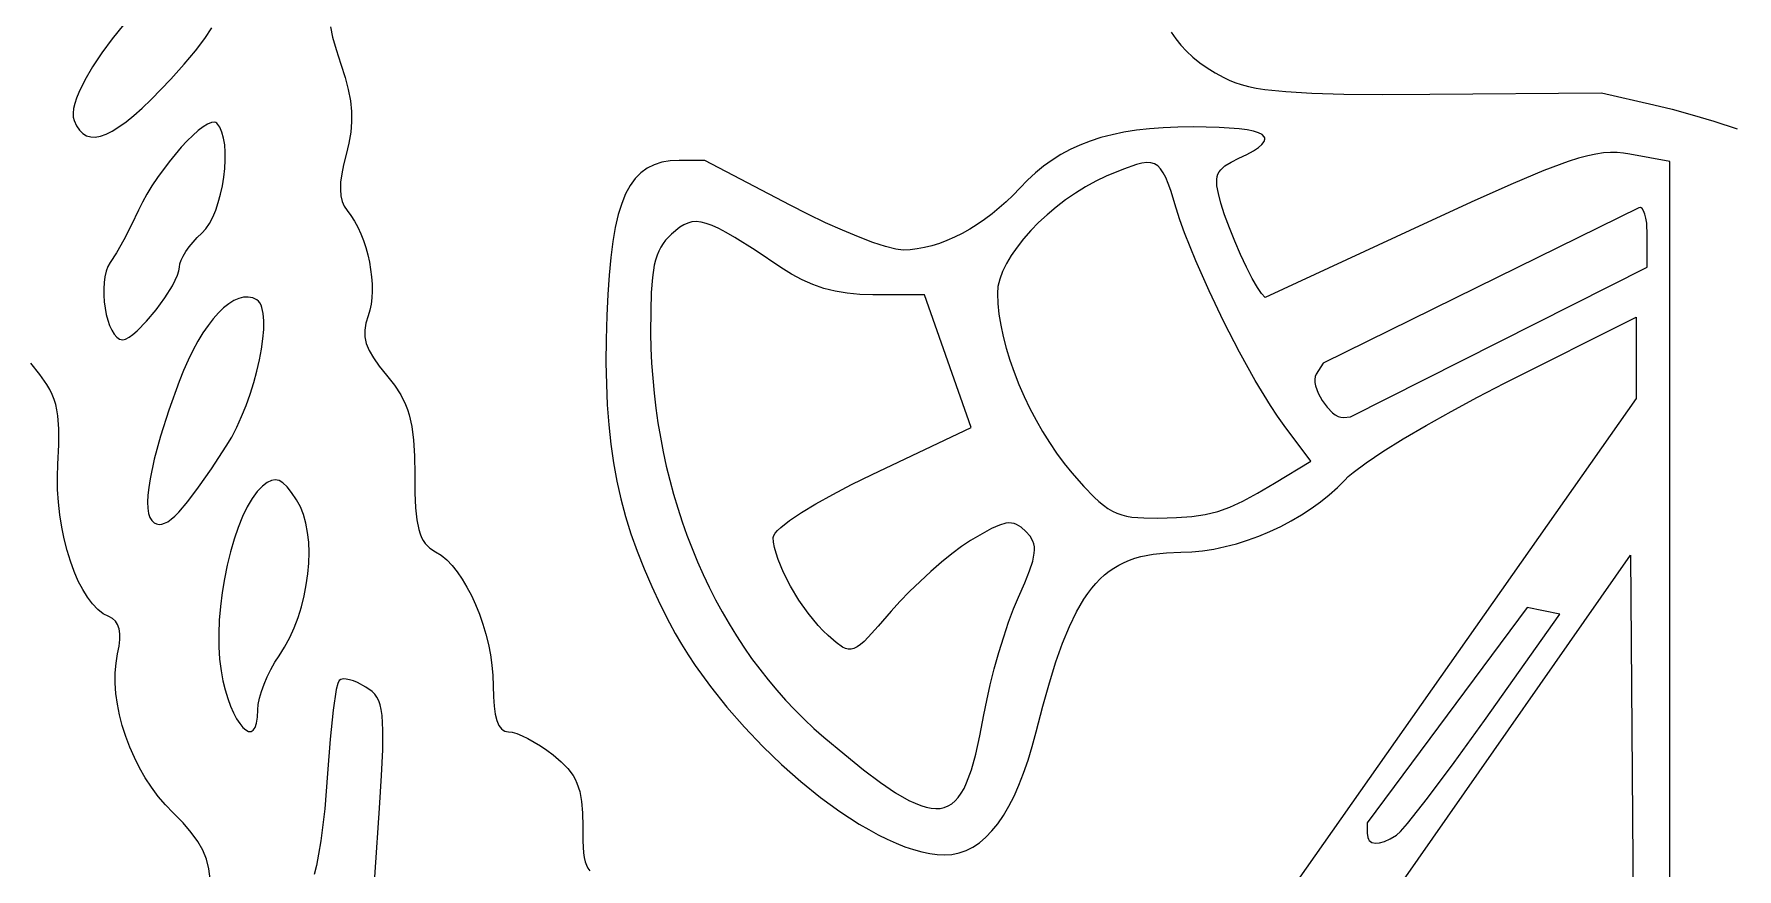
# Model space of a CAD drawing. Header units: millimetres. Extents: x 0.12 to 5.91, y 0.11 to 5.91.
# Drawn here: x 1.325 to 2.798, y 2.273 to 2.995 of the extents above; entities that cross this region are included whole.
import ezdxf

# ---------------------------------------------------------------- set-up
doc = ezdxf.new("R2010")
doc.units = ezdxf.units.MM
doc.header["$MEASUREMENT"] = 0

msp = doc.modelspace()

# ---------------------------------------------------------------- linework, layer by layer
at = {"flags": 128}
for points in [[(1.402269, 3.003319), (1.392591, 2.991246), (1.383632, 2.979038), (1.375654, 2.967009), (1.368919, 2.955473), (1.36369, 2.944743), (1.361721, 2.939779), (1.360228, 2.935134), (1.359241, 2.930847), (1.358795, 2.926957), (1.358922, 2.923504), (1.359654, 2.920527), (1.361778, 2.915892), (1.364258, 2.912147), (1.367107, 2.909298), (1.370337, 2.907351), (1.373961, 2.90631), (1.377989, 2.906181), (1.382436, 2.906968), (1.387311, 2.908677), (1.392628, 2.911314), (1.398399, 2.914883), (1.404636, 2.919389), (1.411351, 2.924837), (1.418556, 2.931234), (1.426264, 2.938583), (1.443233, 2.956162), (1.454936, 2.96918), (1.464709, 2.980859), (1.472635, 2.991335), (1.478797, 3.000749)], [(1.581468, 3.001541), (1.583245, 2.992634), (1.586234, 2.982041), (1.590434, 2.969204), (1.594075, 2.957715), (1.596808, 2.947233), (1.598648, 2.937501), (1.59961, 2.928264), (1.599709, 2.919266), (1.598959, 2.910251), (1.597375, 2.900963), (1.594973, 2.891148), (1.592701, 2.882196), (1.591108, 2.874202), (1.590194, 2.867098), (1.589961, 2.860816), (1.59041, 2.855287), (1.591543, 2.850443), (1.59336, 2.846215), (1.595863, 2.842534), (1.599133, 2.838199), (1.602181, 2.833376), (1.604993, 2.82813), (1.607557, 2.822528), (1.609858, 2.816637), (1.611883, 2.810521), (1.61362, 2.804246), (1.615056, 2.797879), (1.616176, 2.791486), (1.616968, 2.785132), (1.617419, 2.778883), (1.617515, 2.772805), (1.617243, 2.766965), (1.616591, 2.761428), (1.615544, 2.75626), (1.61409, 2.751527), (1.612103, 2.745133), (1.611119, 2.739149), (1.611206, 2.733364), (1.612428, 2.727565), (1.614851, 2.721539), (1.618539, 2.715075), (1.62356, 2.707959), (1.629977, 2.699979), (1.636733, 2.691416), (1.642165, 2.683153), (1.646403, 2.674729), (1.648116, 2.670312), (1.649579, 2.665682), (1.651822, 2.655552), (1.653262, 2.643876), (1.654031, 2.630193), (1.654258, 2.614042), (1.65444, 2.598333), (1.655044, 2.585368), (1.656156, 2.574825), (1.657863, 2.566386), (1.658967, 2.562855), (1.660253, 2.55973), (1.661731, 2.556971), (1.663412, 2.554537), (1.665306, 2.55239), (1.667426, 2.550488), (1.672383, 2.547262), (1.677199, 2.544191), (1.681937, 2.540212), (1.686566, 2.5354), (1.691053, 2.52983), (1.695365, 2.523577), (1.699472, 2.516717), (1.70334, 2.509324), (1.706938, 2.501474), (1.710233, 2.493242), (1.713193, 2.484702), (1.715786, 2.47593), (1.717979, 2.467001), (1.719741, 2.45799), (1.72104, 2.448972), (1.721842, 2.440022), (1.722117, 2.431215), (1.722315, 2.421724), (1.722915, 2.413569), (1.723923, 2.406728), (1.725348, 2.401181), (1.727195, 2.396904), (1.729474, 2.393876), (1.730776, 2.392824), (1.73219, 2.392076), (1.733714, 2.391629), (1.735351, 2.391481), (1.738531, 2.39107), (1.742505, 2.389895), (1.747114, 2.388037), (1.7522, 2.385579), (1.763165, 2.37919), (1.768726, 2.375425), (1.774127, 2.371389), (1.781117, 2.365473), (1.786776, 2.359635), (1.791228, 2.353577), (1.793039, 2.350372), (1.794595, 2.347002), (1.796999, 2.339613), (1.798565, 2.331113), (1.799414, 2.321204), (1.79967, 2.309589), (1.799814, 2.296656), (1.800428, 2.286593), (1.800996, 2.2825), (1.801782, 2.278962), (1.802821, 2.275922), (1.804147, 2.273326), (1.805793, 2.27112)], [(2.308726, 2.997004), (2.312679, 2.991189), (2.317118, 2.985642), (2.322047, 2.980354), (2.327471, 2.975319), (2.333394, 2.97053), (2.339821, 2.96598), (2.346755, 2.961661), (2.354203, 2.957567), (2.358833, 2.955364), (2.363851, 2.953374), (2.369359, 2.951589), (2.375462, 2.95), (2.382261, 2.948599), (2.389859, 2.947378), (2.407868, 2.945442), (2.430311, 2.944125), (2.458012, 2.943361), (2.491796, 2.943084), (2.532485, 2.943227), (2.680893, 2.944337), (2.726313, 2.934158), (2.742135, 2.930308), (2.759462, 2.925519), (2.778226, 2.919819), (2.798363, 2.913235)], [(1.450682, 2.79359), (1.451078, 2.796305), (1.452212, 2.79953), (1.454005, 2.803145), (1.456378, 2.80703), (1.45925, 2.811065), (1.462543, 2.815129), (1.466176, 2.819104), (1.470071, 2.822868), (1.473489, 2.826593), (1.47665, 2.831267), (1.479536, 2.836751), (1.482125, 2.842903), (1.4844, 2.849585), (1.486341, 2.856657), (1.487929, 2.863978), (1.489144, 2.871409), (1.489968, 2.87881), (1.490381, 2.886042), (1.490364, 2.892964), (1.489897, 2.899436), (1.488962, 2.90532), (1.487539, 2.910474), (1.48561, 2.914759), (1.483154, 2.918035), (1.48225, 2.918679), (1.481157, 2.919006), (1.478448, 2.918761), (1.475115, 2.917399), (1.471247, 2.915019), (1.466932, 2.911719), (1.462259, 2.907597), (1.457316, 2.902751), (1.452192, 2.89728), (1.441757, 2.884855), (1.431662, 2.871109), (1.426964, 2.863986), (1.422616, 2.856828), (1.418708, 2.849732), (1.415328, 2.842798), (1.409257, 2.830075), (1.402636, 2.817333), (1.396266, 2.806051), (1.390946, 2.797709), (1.388952, 2.794204), (1.387405, 2.790035), (1.386286, 2.785327), (1.385575, 2.780201), (1.385252, 2.77478), (1.385298, 2.769187), (1.385693, 2.763544), (1.386417, 2.757975), (1.38745, 2.752601), (1.388773, 2.747546), (1.390366, 2.742933), (1.392209, 2.738883), (1.394283, 2.735519), (1.396569, 2.732965), (1.399045, 2.731342), (1.401693, 2.730774), (1.404163, 2.731315), (1.407144, 2.73286), (1.410541, 2.735291), (1.414264, 2.738488), (1.422314, 2.74671), (1.430557, 2.756579), (1.438254, 2.767149), (1.444666, 2.777472), (1.44716, 2.782245), (1.449055, 2.786601), (1.45026, 2.790423), (1.450682, 2.79359)], [(2.739997, 1.868963), (2.739997, 2.885001), (2.705613, 2.891451), (2.700129, 2.892311), (2.694589, 2.892791), (2.68885, 2.892844), (2.682768, 2.892421), (2.676199, 2.891474), (2.668999, 2.889954), (2.661024, 2.887813), (2.65213, 2.885003), (2.631009, 2.877181), (2.604484, 2.8661), (2.571404, 2.851373), (2.530617, 2.832613), (2.390005, 2.767324), (2.386973, 2.770861), (2.383268, 2.776093), (2.378817, 2.783825), (2.373893, 2.793452), (2.368768, 2.804372), (2.363716, 2.815981), (2.359008, 2.827676), (2.354916, 2.838854), (2.351715, 2.848911), (2.349534, 2.857211), (2.348314, 2.863986), (2.348166, 2.869508), (2.348528, 2.871885), (2.349198, 2.874051), (2.350191, 2.87604), (2.35152, 2.877887), (2.355242, 2.88129), (2.360472, 2.884534), (2.36732, 2.887892), (2.374165, 2.891185), (2.379769, 2.894263), (2.384133, 2.897126), (2.387255, 2.899774), (2.389135, 2.902208), (2.389773, 2.904428), (2.389626, 2.905458), (2.389168, 2.906435), (2.387319, 2.908229), (2.384226, 2.90981), (2.379889, 2.911179), (2.374305, 2.912337), (2.367476, 2.913283), (2.350077, 2.914543), (2.327687, 2.914962), (2.314458, 2.914782), (2.301891, 2.914237), (2.289952, 2.913315), (2.278612, 2.912005), (2.267838, 2.910296), (2.257599, 2.908176), (2.247865, 2.905635), (2.238602, 2.902661), (2.229781, 2.899244), (2.221369, 2.895372), (2.213335, 2.891035), (2.205648, 2.88622), (2.198276, 2.880918), (2.191189, 2.875117), (2.184353, 2.868805), (2.17774, 2.861972), (2.171977, 2.855946), (2.166033, 2.850218), (2.15993, 2.8448), (2.153692, 2.839706), (2.147342, 2.834947), (2.140906, 2.830535), (2.134404, 2.826485), (2.127863, 2.822808), (2.121304, 2.819516), (2.114752, 2.816623), (2.108229, 2.81414), (2.101761, 2.812081), (2.095369, 2.810457), (2.089079, 2.809282), (2.082912, 2.808568), (2.076894, 2.808327), (2.070518, 2.809118), (2.061666, 2.811386), (2.050737, 2.814972), (2.038135, 2.819717), (2.024259, 2.825462), (2.009513, 2.832047), (1.994296, 2.839314), (1.979011, 2.847103), (1.905384, 2.885879), (1.883112, 2.885879), (1.875216, 2.885494), (1.867973, 2.884299), (1.861354, 2.882241), (1.855335, 2.879263), (1.84989, 2.875311), (1.844993, 2.870328), (1.840618, 2.86426), (1.836739, 2.857051), (1.83333, 2.848646), (1.830366, 2.838989), (1.82782, 2.828025), (1.825667, 2.815698), (1.823881, 2.801953), (1.822436, 2.786735), (1.821306, 2.769988), (1.820466, 2.751657), (1.819891, 2.730885), (1.819751, 2.711132), (1.820064, 2.692299), (1.820852, 2.674285), (1.822135, 2.656991), (1.823932, 2.640317), (1.826266, 2.624164), (1.829155, 2.608431), (1.83262, 2.59302), (1.836682, 2.57783), (1.84136, 2.562762), (1.846676, 2.547716), (1.852649, 2.532592), (1.8593, 2.517291), (1.86665, 2.501713), (1.874718, 2.485758), (1.87974, 2.476502), (1.885148, 2.467244), (1.890918, 2.458004), (1.897027, 2.4488), (1.910171, 2.430582), (1.924398, 2.412745), (1.939522, 2.395444), (1.955362, 2.378834), (1.971732, 2.363069), (1.988449, 2.348306), (2.00533, 2.334699), (2.022191, 2.322403), (2.038848, 2.311573), (2.047043, 2.306757), (2.055118, 2.302365), (2.06305, 2.298417), (2.070817, 2.294933), (2.078395, 2.291931), (2.085762, 2.289432), (2.092893, 2.287454), (2.099768, 2.286018), (2.106362, 2.285142), (2.112652, 2.284845), (2.11905, 2.285273), (2.125271, 2.286554), (2.131311, 2.288683), (2.137168, 2.291655), (2.142837, 2.295467), (2.148316, 2.300113), (2.153601, 2.30559), (2.158689, 2.311892), (2.163576, 2.319014), (2.168259, 2.326954), (2.172735, 2.335705), (2.176999, 2.345264), (2.18105, 2.355625), (2.184883, 2.366785), (2.188496, 2.378738), (2.191884, 2.391481), (2.197643, 2.413749), (2.203324, 2.433905), (2.209003, 2.45204), (2.214757, 2.46825), (2.22066, 2.482628), (2.226789, 2.495269), (2.23322, 2.506266), (2.236572, 2.511178), (2.240028, 2.515714), (2.243598, 2.519886), (2.24729, 2.523707), (2.251115, 2.527186), (2.255081, 2.530338), (2.259199, 2.533172), (2.263477, 2.535701), (2.267925, 2.537937), (2.272554, 2.539891), (2.277371, 2.541576), (2.282387, 2.543002), (2.293054, 2.545128), (2.304629, 2.546362), (2.317188, 2.546799), (2.32645, 2.547153), (2.335929, 2.5481), (2.345566, 2.549616), (2.355304, 2.551673), (2.365084, 2.554247), (2.374849, 2.557312), (2.38454, 2.560842), (2.3941, 2.564812), (2.403469, 2.569196), (2.412591, 2.573969), (2.421407, 2.579104), (2.42986, 2.584577), (2.43789, 2.590361), (2.44544, 2.596431), (2.452452, 2.602761), (2.458868, 2.609326), (2.461928, 2.612325), (2.466062, 2.615822), (2.477266, 2.62414), (2.491916, 2.633937), (2.509444, 2.644869), (2.529284, 2.656593), (2.55087, 2.668765), (2.573633, 2.681042), (2.597009, 2.69308), (2.710915, 2.750312), (2.710915, 2.679981), (2.34837, 2.163669)], [(2.398206, 2.606706), (2.429637, 2.625628), (2.406545, 2.656389), (2.400678, 2.664577), (2.394475, 2.673927), (2.381348, 2.695524), (2.367748, 2.720007), (2.354256, 2.746204), (2.341455, 2.772943), (2.329928, 2.79905), (2.320256, 2.823353), (2.316299, 2.834462), (2.313023, 2.84468), (2.308305, 2.859815), (2.306147, 2.8659), (2.30402, 2.871043), (2.301846, 2.87528), (2.299546, 2.878646), (2.297044, 2.881177), (2.294261, 2.882908), (2.291119, 2.883875), (2.287542, 2.884113), (2.28345, 2.883657), (2.278766, 2.882543), (2.267312, 2.878483), (2.252558, 2.872215), (2.243492, 2.867909), (2.234558, 2.863018), (2.225819, 2.85761), (2.217338, 2.851751), (2.209176, 2.845509), (2.201396, 2.838951), (2.194061, 2.832144), (2.187232, 2.825156), (2.180973, 2.818053), (2.175346, 2.810904), (2.170414, 2.803775), (2.166238, 2.796733), (2.162881, 2.789846), (2.160406, 2.783181), (2.158876, 2.776805), (2.158351, 2.770786), (2.158677, 2.762103), (2.159635, 2.752948), (2.161195, 2.743392), (2.163327, 2.733508), (2.166001, 2.723368), (2.169188, 2.713043), (2.172857, 2.702607), (2.176978, 2.692132), (2.181522, 2.681689), (2.186458, 2.671351), (2.191757, 2.661191), (2.197389, 2.65128), (2.203323, 2.641691), (2.209531, 2.632495), (2.215981, 2.623766), (2.222645, 2.615575), (2.233063, 2.603724), (2.242023, 2.594462), (2.246135, 2.590708), (2.250097, 2.587489), (2.253982, 2.584767), (2.25786, 2.582504), (2.261803, 2.580663), (2.265883, 2.579207), (2.270171, 2.578097), (2.27474, 2.577296), (2.285004, 2.576472), (2.297248, 2.576434), (2.313156, 2.57692), (2.326552, 2.577877), (2.338221, 2.57954), (2.348951, 2.582146), (2.359528, 2.585929), (2.370739, 2.591126), (2.383369, 2.597973), (2.398206, 2.606706)], [(2.720609, 2.821083), (2.720035, 2.831521), (2.719363, 2.83587), (2.718473, 2.83951), (2.717396, 2.842342), (2.716162, 2.844267), (2.714799, 2.845188), (2.713339, 2.845006), (2.573084, 2.775915), (2.4401, 2.710538), (2.434109, 2.700843), (2.433258, 2.698812), (2.432927, 2.696407), (2.43307, 2.693699), (2.433643, 2.69076), (2.435896, 2.684475), (2.439327, 2.678123), (2.443576, 2.672276), (2.448283, 2.667504), (2.450696, 2.6657), (2.453088, 2.66438), (2.455415, 2.663614), (2.457632, 2.663475), (2.463716, 2.664034), (2.720609, 2.793448), (2.720609, 2.821083)], [(2.146664, 2.406022), (2.149104, 2.418596), (2.15216, 2.432048), (2.155707, 2.44596), (2.159625, 2.459915), (2.16379, 2.473495), (2.16808, 2.486282), (2.172372, 2.497859), (2.176544, 2.50781), (2.182093, 2.520421), (2.186202, 2.530737), (2.188915, 2.539121), (2.190272, 2.545939), (2.190455, 2.548874), (2.190314, 2.551554), (2.189855, 2.554025), (2.189082, 2.556332), (2.186617, 2.560636), (2.182959, 2.564833), (2.178854, 2.568509), (2.17483, 2.570953), (2.172753, 2.571697), (2.17058, 2.572114), (2.168273, 2.572198), (2.165792, 2.571941), (2.160158, 2.570382), (2.153367, 2.567386), (2.145111, 2.5629), (2.135078, 2.556875), (2.127443, 2.551774), (2.118979, 2.54545), (2.109968, 2.538151), (2.100691, 2.53013), (2.091428, 2.521635), (2.082462, 2.512919), (2.074073, 2.50423), (2.066541, 2.49582), (2.055331, 2.482815), (2.046636, 2.473259), (2.043034, 2.469698), (2.039826, 2.466907), (2.036932, 2.464856), (2.034273, 2.463515), (2.031772, 2.462854), (2.029349, 2.46284), (2.026927, 2.463445), (2.024426, 2.464637), (2.018874, 2.468663), (2.012064, 2.474673), (2.007671, 2.478892), (2.003296, 2.483561), (1.994749, 2.493984), (1.986715, 2.505421), (1.979486, 2.517351), (1.973354, 2.529252), (1.968613, 2.540602), (1.966855, 2.545908), (1.965554, 2.550881), (1.964747, 2.555456), (1.96447, 2.559568), (1.964891, 2.561244), (1.966131, 2.563255), (1.968155, 2.565579), (1.970929, 2.568194), (1.978586, 2.574207), (1.988824, 2.581116), (2.001363, 2.588744), (2.015926, 2.596913), (2.032233, 2.605445), (2.050007, 2.614162), (2.135544, 2.654811), (2.095349, 2.76955), (2.05065, 2.76955), (2.039212, 2.769885), (2.028402, 2.770911), (2.018118, 2.772657), (2.008257, 2.775154), (1.998719, 2.778433), (1.989399, 2.782523), (1.980197, 2.787456), (1.97101, 2.793262), (1.948778, 2.808158), (1.931176, 2.819324), (1.923852, 2.823587), (1.917375, 2.827012), (1.911642, 2.829631), (1.906548, 2.831476), (1.901991, 2.832577), (1.897867, 2.832967), (1.894072, 2.832678), (1.890503, 2.83174), (1.887056, 2.830185), (1.883629, 2.828046), (1.876416, 2.822138), (1.871285, 2.816828), (1.869103, 2.813954), (1.867162, 2.81086), (1.865449, 2.807491), (1.863954, 2.803793), (1.862664, 2.799709), (1.861568, 2.795186), (1.859912, 2.784598), (1.858893, 2.771589), (1.858417, 2.755717), (1.858393, 2.736542), (1.85866, 2.723415), (1.859244, 2.710352), (1.860143, 2.697363), (1.861352, 2.684453), (1.86287, 2.671632), (1.864691, 2.658906), (1.866814, 2.646284), (1.869234, 2.633773), (1.871949, 2.621381), (1.874955, 2.609116), (1.878249, 2.596984), (1.881828, 2.584995), (1.885688, 2.573155), (1.889826, 2.561472), (1.894238, 2.549955), (1.898922, 2.53861), (1.903874, 2.527445), (1.909091, 2.516469), (1.91457, 2.505688), (1.920307, 2.495111), (1.926299, 2.484745), (1.932542, 2.474598), (1.939034, 2.464677), (1.945771, 2.45499), (1.952749, 2.445546), (1.959966, 2.436351), (1.967419, 2.427414), (1.975103, 2.418741), (1.983016, 2.410341), (1.991154, 2.402222), (1.999514, 2.394391), (2.008093, 2.386855), (2.026268, 2.371639), (2.042607, 2.358533), (2.057231, 2.347553), (2.070262, 2.338717), (2.081821, 2.332042), (2.087087, 2.32952), (2.092031, 2.327544), (2.096668, 2.326117), (2.101012, 2.32524), (2.105081, 2.324917), (2.108888, 2.325148), (2.112449, 2.325936), (2.115779, 2.327283), (2.118893, 2.329191), (2.121806, 2.331663), (2.124535, 2.334699), (2.127093, 2.338304), (2.129496, 2.342478), (2.131759, 2.347223), (2.135928, 2.358438), (2.139721, 2.371965), (2.143259, 2.38782), (2.146664, 2.406022)], [(1.491247, 2.63868), (1.49595, 2.646539), (1.500399, 2.655125), (1.504561, 2.664282), (1.508403, 2.673856), (1.511894, 2.683694), (1.515001, 2.69364), (1.517692, 2.703542), (1.519934, 2.713243), (1.521694, 2.722591), (1.522941, 2.73143), (1.523642, 2.739606), (1.523764, 2.746966), (1.523275, 2.753354), (1.522143, 2.758617), (1.521325, 2.760779), (1.520335, 2.762601), (1.519167, 2.764064), (1.517819, 2.76515), (1.514133, 2.76688), (1.510256, 2.767662), (1.506213, 2.767524), (1.50203, 2.766492), (1.497735, 2.764595), (1.493353, 2.76186), (1.48891, 2.758315), (1.484432, 2.753986), (1.479945, 2.748902), (1.475477, 2.743089), (1.471052, 2.736576), (1.466697, 2.729389), (1.462438, 2.721557), (1.458302, 2.713107), (1.454314, 2.704065), (1.450501, 2.694461), (1.441607, 2.66971), (1.434424, 2.647333), (1.428983, 2.627498), (1.425313, 2.610371), (1.424151, 2.602875), (1.423443, 2.596119), (1.423193, 2.590123), (1.423403, 2.584908), (1.424078, 2.580496), (1.425222, 2.576907), (1.426838, 2.574162), (1.42893, 2.572282), (1.430962, 2.571324), (1.433118, 2.570913), (1.435423, 2.571079), (1.437906, 2.57185), (1.440593, 2.573255), (1.44351, 2.575322), (1.446684, 2.578079), (1.450142, 2.581556), (1.458018, 2.59078), (1.467352, 2.603224), (1.478357, 2.619114), (1.491247, 2.63868)], [(1.477458, 2.264139), (1.476273, 2.27293), (1.47415, 2.281097), (1.470967, 2.28889), (1.466603, 2.296558), (1.460934, 2.304349), (1.453841, 2.312514), (1.445202, 2.321301), (1.438629, 2.328148), (1.432428, 2.335532), (1.42662, 2.34339), (1.421229, 2.351655), (1.416277, 2.360263), (1.411786, 2.369149), (1.40778, 2.378246), (1.404281, 2.387491), (1.401312, 2.396817), (1.398896, 2.40616), (1.397055, 2.415455), (1.395812, 2.424636), (1.395189, 2.433639), (1.39521, 2.442397), (1.395897, 2.450846), (1.397273, 2.458921), (1.398494, 2.465472), (1.399104, 2.471263), (1.3991, 2.476313), (1.398477, 2.480643), (1.39723, 2.484271), (1.395354, 2.487218), (1.392845, 2.489505), (1.389698, 2.491149), (1.38483, 2.493653), (1.380109, 2.497321), (1.375566, 2.502068), (1.371228, 2.507809), (1.367124, 2.514459), (1.363282, 2.521932), (1.35973, 2.530143), (1.356498, 2.539007), (1.353614, 2.548439), (1.351106, 2.558352), (1.349003, 2.568663), (1.347334, 2.579285), (1.346126, 2.590134), (1.345409, 2.601123), (1.34521, 2.612168), (1.345559, 2.623184), (1.346324, 2.63984), (1.346387, 2.653537), (1.345572, 2.664933), (1.344781, 2.669973), (1.343703, 2.674684), (1.342319, 2.679147), (1.340605, 2.683445), (1.338539, 2.68766), (1.3361, 2.691873), (1.330013, 2.700624), (1.322168, 2.710353)], [(1.536964, 2.457308), (1.541776, 2.464815), (1.546124, 2.472898), (1.549997, 2.48146), (1.553384, 2.490403), (1.556274, 2.499631), (1.558656, 2.509045), (1.560519, 2.51855), (1.561852, 2.528047), (1.562645, 2.537439), (1.562886, 2.546629), (1.562564, 2.55552), (1.561669, 2.564015), (1.560189, 2.572016), (1.558113, 2.579427), (1.555432, 2.586149), (1.552133, 2.592085), (1.547733, 2.598476), (1.543831, 2.60335), (1.540278, 2.60677), (1.53693, 2.608794), (1.535286, 2.609301), (1.533638, 2.609482), (1.530257, 2.608895), (1.526641, 2.607091), (1.522642, 2.604131), (1.518068, 2.599516), (1.513645, 2.59347), (1.509407, 2.586145), (1.505388, 2.577694), (1.501622, 2.568271), (1.498144, 2.558028), (1.494988, 2.547119), (1.492188, 2.535696), (1.489779, 2.523911), (1.487794, 2.511919), (1.486269, 2.499872), (1.485238, 2.487922), (1.484735, 2.476224), (1.484794, 2.464929), (1.485449, 2.45419), (1.486736, 2.444162), (1.488388, 2.435634), (1.490359, 2.427673), (1.492589, 2.42034), (1.495021, 2.413697), (1.497595, 2.407807), (1.500253, 2.402731), (1.502936, 2.398532), (1.505586, 2.395273), (1.508143, 2.393014), (1.51055, 2.391818), (1.512747, 2.391748), (1.513749, 2.392154), (1.514677, 2.392865), (1.516279, 2.395232), (1.517497, 2.398911), (1.51827, 2.403964), (1.518541, 2.410453), (1.518917, 2.415125), (1.519995, 2.42052), (1.521698, 2.426446), (1.523953, 2.43271), (1.526682, 2.43912), (1.529811, 2.445485), (1.533263, 2.451612), (1.536964, 2.457308)], [(2.336307, 2.01467), (2.522467, 2.281273), (2.706068, 2.544288), (2.711167, 1.8644)], [(2.579696, 2.401175), (2.644803, 2.493269), (2.616752, 2.499002), (2.478257, 2.312766), (2.478257, 2.303653), (2.478732, 2.300063), (2.479314, 2.298627), (2.480114, 2.29743), (2.481124, 2.296473), (2.482336, 2.295757), (2.48533, 2.29505), (2.48903, 2.295312), (2.493368, 2.296547), (2.498279, 2.298762), (2.503694, 2.301959), (2.507211, 2.305269), (2.513062, 2.311991), (2.530514, 2.334041), (2.553557, 2.364854), (2.579696, 2.401175)], [(1.623724, 2.32524), (1.625521, 2.353623), (1.626583, 2.375901), (1.626813, 2.392945), (1.626115, 2.405625), (1.625388, 2.410601), (1.624392, 2.414812), (1.623117, 2.418368), (1.621549, 2.421377), (1.619677, 2.423948), (1.617489, 2.42619), (1.612115, 2.430123), (1.604739, 2.434039), (1.601203, 2.435441), (1.597896, 2.436442), (1.594912, 2.437016), (1.592347, 2.437141), (1.590298, 2.436793), (1.588858, 2.435946), (1.587689, 2.433335), (1.586416, 2.427928), (1.583722, 2.41005), (1.581103, 2.384958), (1.578885, 2.355298), (1.576399, 2.32473), (1.573046, 2.297163), (1.571182, 2.285451), (1.569267, 2.275623), (1.567355, 2.268057)], [(1.616454, 2.214563), (1.623724, 2.32524)]]:
    msp.add_lwpolyline(points, dxfattribs=at)

doc.saveas('drawing.dxf')
